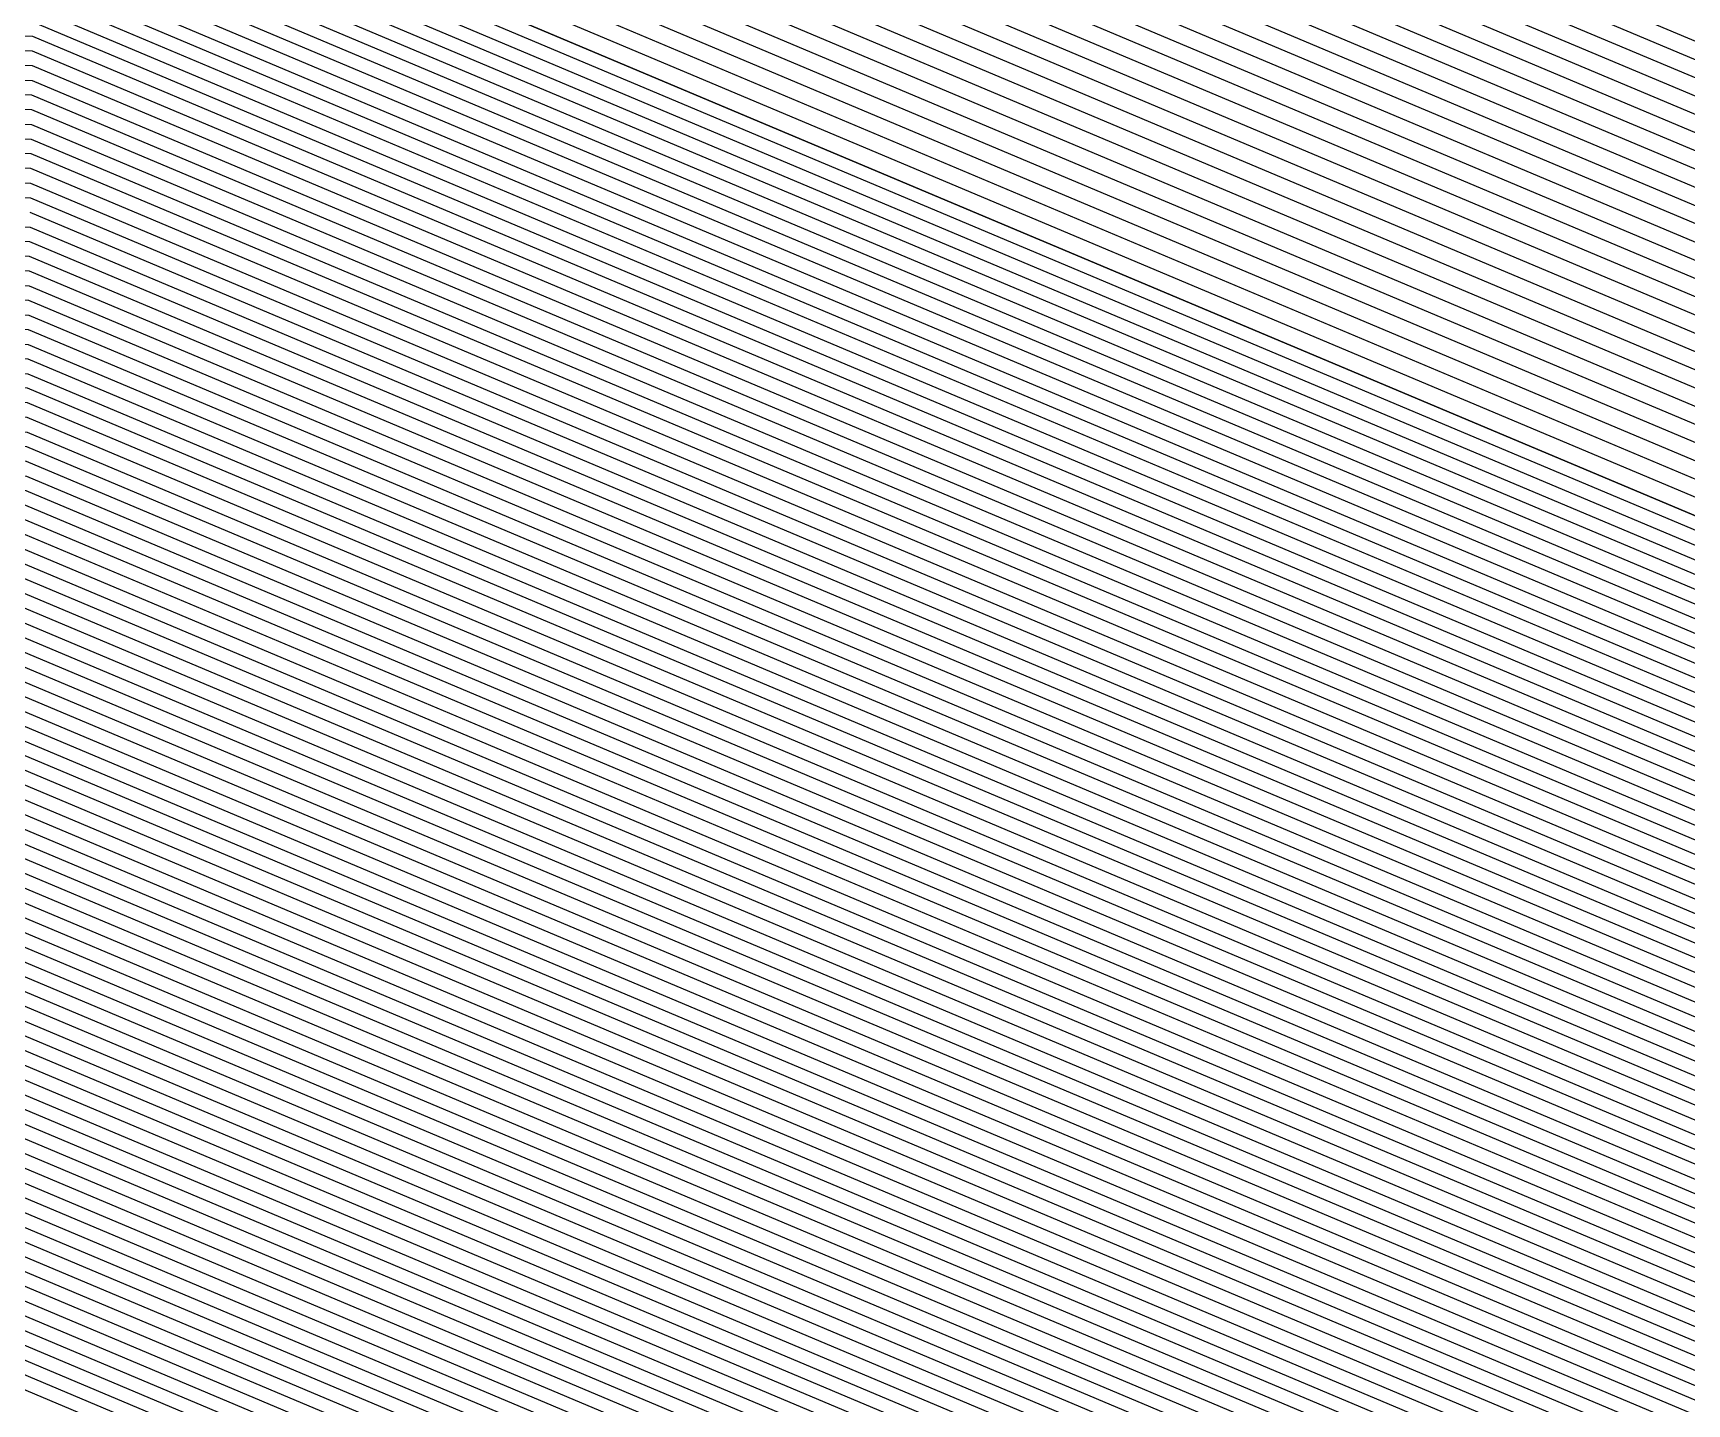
# Model space of a CAD drawing. Extents: x 7084 to 11035, y 13750 to 16729.
# Drawn here: x 9183.6 to 9247.5, y 14750.3 to 14803.2 of the extents above; entities that cross this region are included whole.
import ezdxf

# ---------------------------------------------------------------- set-up
doc = ezdxf.new("R2010")
doc.units = 0
doc.layers.add('Default', color=7, linetype='Continuous')

msp = doc.modelspace()

# ---------------------------------------------------------------- linework, layer by layer
at = {"layer": 'Default'}
for points in [[(8764.119, 15249.585), (8750.58, 15177.374), (8741.553, 15150.294), (8712.217, 15089.366), (8712.053, 15087.314), (8687.23, 15030.899), (8687.518, 15028.191), (8687.518, 14976.289), (8687.723, 14975.263), (8714.802, 14894.025), (8715.787, 14890.784), (8767.689, 14816.316), (8770.233, 14816.316), (8878.55, 14744.104), (8881.668, 14744.022), (8985.472, 14750.792), (8989.616, 14750.095), (9095.677, 14811.023), (9183.684, 14808.767), (9269.436, 14772.661), (9323.594, 14770.404)], [(8770.438, 15248.781), (8756.996, 15177.095), (8748.036, 15150.212), (8747.289, 15147.512), (8718.166, 15087.027), (8693.524, 15031.022), (8693.524, 14979.498), (8695.133, 14976.683), (8694.501, 14975.075), (8721.383, 14894.427), (8772.908, 14820.501), (8773.999, 14819.122), (8881.528, 14747.436), (8984.578, 14754.157), (8986.933, 14755.765), (9092.222, 14816.25), (9096.415, 14818.031), (9183.783, 14815.791), (9185.276, 14814.47), (9270.404, 14778.627), (9324.169, 14776.386), (9325.432, 14777.822)], [(8758.145, 15248.206), (8745, 15178.096), (8736.236, 15151.804), (8707.753, 15092.648), (8707.326, 15087.314), (8683.226, 15032.54), (8683.973, 15025.5), (8683.973, 14975.107), (8684.506, 14972.441), (8710.798, 14893.566), (8713.358, 14885.138), (8763.75, 14812.837), (8770.364, 14812.837), (8875.53, 14742.726), (8883.637, 14742.513), (8984.422, 14749.086), (8995.196, 14747.272), (9098.171, 14806.428), (9183.619, 14804.237), (9266.875, 14769.182), (9319.458, 14766.991)], [(8752.171, 15246.828), (8739.42, 15178.818), (8730.918, 15153.314), (8703.289, 15095.93), (8702.6, 15087.314), (8679.221, 15034.181), (8680.428, 15022.808), (8680.428, 14973.926), (8681.289, 14969.618), (8706.793, 14893.106), (8710.929, 14879.493), (8759.811, 14809.357), (8770.495, 14809.357), (8872.51, 14741.347), (8885.607, 14741.003), (8983.371, 14747.379), (9000.776, 14744.449), (9100.666, 14801.833), (9183.553, 14799.707), (9264.315, 14765.702)], [(8749.184, 15246.139), (8736.63, 15179.179), (8728.26, 15154.069), (8701.057, 15097.572), (8700.237, 15087.314), (8677.219, 15035.002), (8678.655, 15021.462), (8678.655, 14973.335), (8679.681, 14968.206), (8704.791, 14892.877), (8709.714, 14876.67), (8757.842, 14807.618), (8770.561, 14807.618), (8871, 14740.658), (8886.591, 14740.248), (8982.846, 14746.525), (9003.566, 14743.038), (9101.913, 14799.535), (9183.52, 14797.443), (9263.035, 14763.963), (9313.255, 14761.87), (9339.308, 14761.46), (9443.933, 14788.662)], [(8777.675, 15244.117), (8765.199, 15177.577), (8756.882, 15152.625), (8754.044, 15142.366), (8727.012, 15086.223), (8704.139, 15034.239), (8704.139, 14986.413), (8710.251, 14975.718), (8707.85, 14969.606), (8732.802, 14894.749), (8780.628, 14826.13), (8784.775, 14820.892), (8884.584, 14754.352), (8980.235, 14760.59), (8989.184, 14766.702), (9086.914, 14822.845), (9102.849, 14829.611), (9183.944, 14827.532), (9189.619, 14822.511), (9268.635, 14789.242)], [(9445.771, 14779.866), (9347.711, 14754.37), (9304.983, 14755.043), (9257.915, 14757.004), (9183.389, 14788.383), (9106.902, 14790.345), (9014.726, 14737.392), (8980.745, 14743.112), (8890.53, 14737.228), (8864.961, 14737.901), (8770.823, 14800.659), (8749.964, 14800.659), (8704.857, 14865.379), (8696.782, 14891.958), (8673.248, 14962.561), (8671.565, 14970.972), (8671.565, 15016.079), (8669.21, 15038.284), (8690.783, 15087.314), (8692.129, 15104.136), (8717.625, 15157.089), (8725.47, 15180.623), (8737.237, 15243.381)], [(8779.226, 15243.117), (8766.957, 15177.68), (8758.777, 15153.142), (8755.491, 15141.263), (8728.908, 15086.051), (8706.414, 15034.928), (8706.414, 14987.895), (8713.491, 14975.511), (8710.711, 14968.434), (8735.249, 14894.818), (8782.282, 14827.337), (8787.084, 14821.271), (8885.239, 14755.834), (8979.305, 14761.969), (8989.667, 14769.045), (9085.777, 14824.258), (9104.227, 14832.093), (9183.978, 14830.048), (9190.549, 14824.235), (9268.256, 14791.516)], [(8723.796, 15240.28), (8712.915, 15182.248), (8705.661, 15160.486), (8682.085, 15111.522), (8680.149, 15087.314), (8660.2, 15041.977), (8663.589, 15010.023), (8663.589, 14968.313), (8666.01, 14956.209), (8687.772, 14890.924), (8699.391, 14852.676), (8741.102, 14792.831), (8771.119, 14792.831), (8858.166, 14734.799), (8894.961, 14733.831), (8978.382, 14739.271), (9027.281, 14731.041), (9112.515, 14780.005), (9183.241, 14778.192), (9252.154, 14749.176), (9295.678, 14747.362), (9357.164, 14746.394), (9447.839, 14769.969)], [(8720.809, 15239.59), (8710.125, 15182.609), (8703.002, 15161.241), (8679.853, 15113.163), (8677.785, 15087.314), (8658.198, 15042.798), (8661.817, 15008.678), (8661.817, 14967.722), (8664.402, 14954.798), (8685.77, 14890.694), (8698.177, 14849.853), (8739.132, 14791.091), (8771.184, 14791.091), (8856.657, 14734.11), (8895.946, 14733.076), (8977.857, 14738.418), (9030.071, 14729.629), (9113.762, 14777.707), (9183.208, 14775.927), (9250.874, 14747.436)], [(8717.075, 15238.729), (8706.637, 15183.06), (8699.679, 15162.184), (8677.063, 15115.214), (8674.831, 15087.314), (8655.695, 15043.823), (8659.601, 15006.995), (8659.601, 14966.984), (8662.391, 14953.034), (8683.267, 14890.407), (8696.659, 14846.325), (8736.671, 14788.917), (8771.266, 14788.917), (8854.769, 14733.248), (8897.177, 14732.132), (8977.201, 14737.351), (9033.558, 14727.865), (9115.321, 14774.835), (9183.167, 14773.096), (9249.274, 14745.262), (9291.025, 14743.522)], [(9450.366, 14757.874), (9368.718, 14736.645), (9284.305, 14737.975), (9245.113, 14739.608), (9183.061, 14765.735), (9119.375, 14767.368), (9042.626, 14723.278), (8975.494, 14734.578), (8900.377, 14729.679), (8849.862, 14731.008), (8771.48, 14783.263), (8730.27, 14783.263), (8692.712, 14837.151), (8676.76, 14889.66), (8657.164, 14948.447), (8653.841, 14965.063), (8653.841, 15002.622), (8649.188, 15046.49), (8667.151, 15087.314), (8669.809, 15120.548), (8691.038, 15164.638), (8697.57, 15184.234), (8707.367, 15236.488)], [(9450.596, 14756.774), (9369.768, 14735.759), (9283.271, 14737.121), (9244.473, 14738.738), (9183.044, 14764.603), (9119.999, 14766.219), (9044.021, 14722.572), (8975.231, 14734.151), (8900.87, 14729.301), (8849.107, 14730.663), (8771.513, 14782.393), (8729.285, 14782.393), (8692.105, 14835.739), (8675.759, 14889.545), (8656.36, 14947.741), (8652.954, 14964.768), (8652.954, 15001.949), (8648.187, 15046.9), (8665.969, 15087.314), (8668.693, 15121.369), (8689.708, 15165.015), (8696.175, 15184.414), (8705.874, 15236.144)], [(8702.887, 15235.455), (8693.385, 15184.775), (8687.05, 15165.77), (8666.461, 15123.01), (8663.606, 15087.314), (8646.185, 15047.721), (8651.182, 15000.603), (8651.182, 14964.177), (8654.752, 14946.33), (8673.756, 14889.315), (8690.89, 14832.916), (8727.316, 14780.653), (8771.578, 14780.653), (8847.597, 14729.974), (8901.854, 14728.546), (8974.706, 14733.297), (9046.811, 14721.161), (9121.246, 14763.922), (9183.012, 14762.338), (9243.193, 14736.998), (9281.203, 14735.415)], [(9451.515, 14752.376), (9373.97, 14732.214), (9279.135, 14733.708), (9241.913, 14735.259), (9182.979, 14760.073), (9122.493, 14761.624), (9049.601, 14719.75), (8974.181, 14732.444), (8902.839, 14727.791), (8846.087, 14729.285), (8771.644, 14778.914), (8725.347, 14778.914), (8689.676, 14830.094), (8671.754, 14889.085), (8653.143, 14944.918), (8649.41, 14963.586), (8649.41, 14999.257), (8644.182, 15048.542), (8661.242, 15087.314), (8664.229, 15124.651), (8684.391, 15166.525), (8690.595, 15185.136), (8699.9, 15234.765)], [(9451.86, 14750.727), (9375.545, 14730.885), (9277.584, 14732.428), (9240.953, 14733.954), (9182.954, 14758.375), (9123.429, 14759.901), (9051.693, 14718.691), (8973.787, 14731.804), (8903.578, 14727.225), (8844.955, 14728.768), (8771.693, 14777.609), (8723.869, 14777.609), (8688.765, 14827.976), (8670.252, 14888.913), (8651.937, 14943.86), (8648.08, 14963.143), (8648.08, 14998.248), (8642.681, 15049.157), (8659.47, 15087.314), (8662.555, 15125.882), (8682.397, 15167.092), (8688.502, 15185.407), (8697.66, 15234.248)], [(9587.297, 14907.926), (9546.432, 14856.845), (9522.266, 14848.705), (9444.622, 14785.364), (9342.459, 14758.801), (9310.153, 14759.31), (9261.115, 14761.353), (9183.471, 14794.045), (9103.784, 14796.089), (9007.751, 14740.921), (8982.058, 14745.245), (8888.069, 14739.115), (8868.736, 14739.624), (8770.659, 14805.008), (8754.888, 14805.008), (8707.893, 14872.436), (8701.788, 14892.532), (8677.268, 14966.089), (8675.997, 14972.449), (8675.997, 15019.444), (8674.216, 15036.233), (8696.692, 15087.314), (8697.709, 15100.033), (8724.272, 15155.201)], [(8760.041, 15153.486), (8756.457, 15140.528), (8730.172, 15085.936), (8707.93, 15035.388), (8707.93, 14988.883), (8715.65, 14975.373), (8712.618, 14967.653), (8736.881, 14894.864), (8783.385, 14828.141), (8788.624, 14821.523), (8885.676, 14756.822), (8978.684, 14762.888), (8989.989, 14770.608), (9085.019, 14825.2), (9105.146, 14833.747), (9184.001, 14831.725), (9191.17, 14825.384), (9268.003, 14793.033), (9316.529, 14791.011), (9322.595, 14797.904), (9423.691, 14824.189), (9500.524, 14886.868), (9540.962, 14937.416), (9585.445, 15028.403)], [(8760.673, 15153.659), (8756.939, 15140.16), (8730.803, 15085.878), (8708.689, 15035.617), (8708.689, 14989.377), (8716.73, 14975.304), (8713.571, 14967.263), (8737.696, 14894.887), (8783.936, 14828.543), (8789.393, 14821.65), (8885.894, 14757.316), (8978.374, 14763.347), (8990.149, 14771.389), (9084.64, 14825.671), (9105.606, 14834.574), (9184.013, 14832.564), (9191.48, 14825.958), (9267.876, 14793.791), (9316.127, 14791.781), (9322.445, 14798.961), (9422.967, 14825.096), (9499.364, 14887.42), (9539.572, 14937.681), (9583.802, 15028.15)], [(8742.882, 15149.917), (8713.333, 15088.545), (8713.235, 15087.314), (8688.231, 15030.489), (8688.404, 15028.864), (8688.404, 14976.584), (8688.527, 14975.969), (8715.803, 14894.14), (8716.394, 14892.195), (8768.673, 14817.186), (8770.2, 14817.186), (8879.305, 14744.449), (8881.176, 14744.4), (8985.735, 14751.219), (8988.221, 14750.801), (9095.053, 14812.172), (9183.701, 14809.899), (9270.076, 14773.531), (9324.628, 14771.258), (9327.755, 14771.208), (9441.406, 14800.758), (9527.78, 14871.221), (9530.119, 14872.009), (9575.579, 14928.835)], [(9580.807, 14824.891), (9510.647, 14801.258), (9451.4, 14752.926), (9373.445, 14732.657), (9279.652, 14734.134), (9242.233, 14735.694), (9182.987, 14760.639), (9122.182, 14762.198), (9048.903, 14720.102), (8974.312, 14732.657), (8902.593, 14727.98), (8846.465, 14729.457), (8771.628, 14779.349), (8725.839, 14779.349), (8689.979, 14830.799), (8672.255, 14889.143), (8653.545, 14945.271), (8649.853, 14963.734), (8649.853, 14999.594), (8644.683, 15048.336), (8661.833, 15087.314)], [(9574.398, 14830.849), (9512.813, 14810.104), (9450.137, 14758.974), (9367.668, 14737.532), (9285.338, 14738.828), (9245.753, 14740.478), (9183.077, 14766.868), (9118.751, 14768.517), (9041.231, 14723.984), (8975.756, 14735.004), (8899.885, 14730.056), (8850.617, 14731.353), (8771.447, 14784.133), (8731.255, 14784.133), (8693.319, 14838.562), (8677.761, 14889.775), (8657.968, 14949.152), (8654.727, 14965.359), (8654.727, 15003.295), (8650.189, 15046.08), (8668.332, 15087.314)], [(9596.086, 14892.245), (9558.667, 14845.471), (9518.13, 14831.817), (9447.035, 14773.818), (9353.488, 14749.496), (9299.297, 14750.349), (9254.394, 14752.22), (9183.299, 14782.155), (9110.332, 14784.026), (9022.398, 14733.511), (8979.301, 14740.765), (8893.238, 14735.152), (8860.809, 14736.005), (8771.004, 14795.875), (8744.548, 14795.875), (8701.517, 14857.616), (8691.276, 14891.326), (8668.825, 14958.679), (8666.691, 14969.347), (8666.691, 15012.378), (8663.704, 15040.541), (8684.284, 15087.314)], [(9591.064, 14901.206), (9551.676, 14851.97), (9520.494, 14841.467), (9445.656, 14780.415), (9347.186, 14754.813), (9305.5, 14755.47), (9258.235, 14757.439), (9183.397, 14788.95), (9106.59, 14790.919), (9014.028, 14737.745), (8980.877, 14743.325), (8890.284, 14737.417), (8865.338, 14738.073), (8770.807, 14801.094), (8750.456, 14801.094), (8705.16, 14866.084), (8697.283, 14892.015), (8673.65, 14962.914), (8672.008, 14971.119), (8672.008, 15016.416), (8669.711, 15038.079), (8691.374, 15087.314)], [(9588.971, 14904.939), (9548.763, 14854.678), (9521.478, 14845.488), (9445.082, 14783.164), (9344.56, 14757.029), (9308.085, 14757.603), (9259.835, 14759.614), (9183.438, 14791.781), (9105.031, 14793.791), (9010.541, 14739.509), (8981.533, 14744.392), (8889.053, 14738.36), (8867.226, 14738.935), (8770.725, 14803.269), (8752.918, 14803.269), (8706.678, 14869.613), (8699.785, 14892.302), (8675.66, 14964.678), (8674.224, 14971.858), (8674.224, 15018.098), (8672.214, 15037.053), (8694.328, 15087.314)], [(9603.515, 15031.183), (9556.253, 14934.51), (9513.287, 14880.803), (9431.652, 14814.205), (9324.237, 14786.278), (9320.952, 14782.544), (9269.393, 14784.692), (9187.758, 14819.065), (9183.875, 14822.5), (9100.091, 14824.648), (9089.189, 14820.019), (8988.219, 14762.015), (8982.096, 14757.833), (8883.275, 14751.388), (8780.157, 14820.133), (8777.319, 14823.718), (8727.908, 14894.611), (8702.129, 14971.95), (8703.772, 14976.132), (8699.59, 14983.45), (8699.59, 15032.86), (8723.221, 15086.568)], [(8729.54, 15085.993), (8707.172, 15035.158), (8707.172, 14988.389), (8714.571, 14975.442), (8711.664, 14968.044), (8736.065, 14894.841), (8782.833, 14827.739), (8787.854, 14821.397), (8885.457, 14756.328), (8978.994, 14762.428), (8989.828, 14769.827), (9085.398, 14824.729), (9104.687, 14832.92), (9183.99, 14830.886), (9190.86, 14824.809), (9268.129, 14792.274), (9316.931, 14790.241), (9322.744, 14796.847), (9424.415, 14823.281), (9501.684, 14886.317), (9542.352, 14937.152), (9587.087, 15028.656)], [(9582.159, 15027.897), (9538.182, 14937.945), (9498.203, 14887.971), (9422.243, 14826.004), (9322.296, 14800.018), (9315.725, 14792.55), (9267.75, 14794.549), (9191.79, 14826.532), (9184.024, 14833.402), (9106.065, 14835.401), (9084.261, 14826.142), (8990.31, 14772.17), (8978.064, 14763.807), (8886.112, 14757.81), (8790.163, 14821.776), (8784.488, 14828.945), (8738.512, 14894.91), (8714.525, 14966.872), (8717.81, 14975.235), (8709.447, 14989.871), (8709.447, 15035.847), (8731.435, 15085.821)], [(9587.215, 14818.934), (9508.48, 14792.412), (9452.664, 14746.878), (9379.222, 14727.783), (9273.965, 14729.441), (9238.713, 14730.909), (9182.897, 14754.411), (9125.612, 14755.88), (9056.576, 14716.221), (8972.868, 14730.311), (8905.301, 14725.904), (8842.313, 14727.561), (8771.808, 14774.565), (8720.423, 14774.565), (8686.64, 14823.037), (8666.749, 14888.511), (8649.122, 14941.39), (8644.978, 14962.109), (8644.978, 14995.893), (8639.177, 15050.593)], [(9577.311, 14828.141), (9511.828, 14806.083), (9450.711, 14756.225), (9370.294, 14735.316), (9282.754, 14736.695), (9244.153, 14738.303), (9183.036, 14764.037), (9120.311, 14765.645), (9044.718, 14722.22), (8975.1, 14733.938), (8901.116, 14729.112), (8848.73, 14730.491), (8771.529, 14781.958), (8728.793, 14781.958), (8691.801, 14835.034), (8675.258, 14889.488), (8655.958, 14947.388), (8652.511, 14964.62), (8652.511, 15001.612), (8647.686, 15047.106)], [(9605.293, 14875.817), (9571.485, 14833.557), (9513.798, 14814.125), (9449.562, 14761.722), (9365.042, 14739.747), (9287.923, 14740.962), (9247.354, 14742.652), (9183.118, 14769.699), (9117.192, 14771.389), (9037.743, 14725.748), (8976.413, 14736.071), (8898.654, 14731), (8852.504, 14732.214), (8771.365, 14786.307), (8733.716, 14786.307), (8694.837, 14842.091), (8680.264, 14890.062), (8659.979, 14950.917), (8656.943, 14966.097), (8656.943, 15004.977), (8652.692, 15045.054)], [(9589.808, 14903.446), (9549.928, 14853.595), (9521.084, 14843.879), (9445.312, 14782.065), (9345.61, 14756.143), (9307.051, 14756.75), (9259.195, 14758.744), (9183.422, 14790.648), (9105.655, 14792.642), (9011.936, 14738.804), (8981.271, 14743.965), (8889.546, 14737.983), (8866.471, 14738.59), (8770.758, 14802.399), (8751.933, 14802.399), (8706.071, 14868.202), (8698.784, 14892.187), (8674.856, 14963.972), (8673.338, 14971.563), (8673.338, 15017.425), (8671.212, 15037.464)], [(9621.586, 15033.963), (9571.544, 14931.603), (9526.051, 14874.737), (9439.613, 14804.222), (9325.88, 14774.652), (9325.375, 14774.077), (9270.783, 14776.352), (9184.346, 14812.747), (9183.748, 14813.275), (9095.037, 14815.55), (9093.359, 14814.837), (8986.45, 14753.421), (8985.508, 14752.778), (8880.874, 14745.954), (8771.69, 14818.743), (8771.253, 14819.295), (8718.936, 14894.359), (8691.64, 14976.246), (8691.893, 14976.89), (8691.25, 14978.016)], [(9618.301, 15033.458), (9568.764, 14932.132), (9523.73, 14875.84), (9438.166, 14806.037), (9325.582, 14776.765), (9324.571, 14775.617), (9270.53, 14777.868), (9184.966, 14813.895), (9183.771, 14814.952), (9095.956, 14817.204), (9092.601, 14815.779), (8986.772, 14754.984), (8984.888, 14753.697), (8881.31, 14746.942), (8773.229, 14818.996)], [(8987.094, 14756.546), (9091.843, 14816.721), (9096.875, 14818.858), (9183.794, 14816.63), (9185.586, 14815.044), (9270.277, 14779.385), (9323.766, 14777.156), (9325.283, 14778.879), (9436.718, 14807.853), (9521.409, 14876.942), (9565.984, 14932.66), (9615.015, 15032.952)], [(8775.538, 14819.375), (8881.965, 14748.424), (8983.957, 14755.076), (8987.254, 14757.327), (9091.464, 14817.192), (9097.334, 14819.685), (9183.806, 14817.468), (9185.897, 14815.619), (9270.151, 14780.143), (9323.364, 14777.926), (9325.134, 14779.936), (9435.995, 14808.76), (9520.249, 14877.494), (9564.593, 14932.924), (9613.372, 15032.699)], [(8987.415, 14758.109), (9091.085, 14817.663), (9097.794, 14820.513), (9183.817, 14818.307), (9186.207, 14816.193), (9270.025, 14780.901), (9322.962, 14778.695), (9324.984, 14780.993), (9435.271, 14809.668), (9519.089, 14878.045), (9563.203, 14933.189), (9611.73, 15032.447)], [(8699.452, 14976.407), (8698.315, 14973.512), (8724.646, 14894.519), (8775.113, 14822.109), (8777.078, 14819.628), (8882.402, 14749.412), (8983.337, 14755.995), (8987.576, 14758.89), (9090.706, 14818.134), (9098.253, 14821.34), (9183.829, 14819.145), (9186.517, 14816.767), (9269.898, 14781.659), (9322.56, 14779.465), (9324.835, 14782.05), (9434.547, 14810.575), (9517.928, 14878.597), (9561.813, 14933.453), (9610.087, 15032.194)], [(8725.461, 14894.542), (8775.665, 14822.511), (8777.848, 14819.754), (8882.62, 14749.906), (8983.027, 14756.454), (8987.737, 14759.671), (9090.326, 14818.605), (9098.713, 14822.167), (9183.84, 14819.984), (9186.827, 14817.342), (9269.772, 14782.418), (9322.158, 14780.235), (9324.686, 14783.107), (9433.823, 14811.483), (9516.768, 14879.148), (9560.423, 14933.717), (9608.444, 15031.941)], [(8778.617, 14819.881), (8882.838, 14750.4), (8982.717, 14756.914), (8987.898, 14760.452), (9089.947, 14819.076), (9099.172, 14822.994), (9183.852, 14820.823), (9187.137, 14817.916), (9269.646, 14783.176), (9321.756, 14781.005), (9324.536, 14784.164), (9433.1, 14812.39), (9515.608, 14879.7), (9559.033, 14933.981), (9606.801, 15031.688)], [(8779.387, 14820.007), (8883.056, 14750.894), (8982.406, 14757.373), (8988.059, 14761.233), (9089.568, 14819.547), (9099.632, 14823.821), (9183.863, 14821.661), (9187.448, 14818.491), (9269.519, 14783.934), (9321.354, 14781.774), (9324.387, 14785.221), (9432.376, 14813.298), (9514.448, 14880.251), (9557.643, 14934.246), (9605.158, 15031.436)], [(8780.926, 14820.26), (8883.493, 14751.882), (8981.786, 14758.292), (8988.38, 14762.796), (9088.81, 14820.49), (9100.551, 14825.475), (9183.886, 14823.339), (9188.068, 14819.639), (9269.267, 14785.45), (9320.55, 14783.314), (9324.088, 14787.335), (9430.928, 14815.113), (9512.127, 14881.354), (9554.863, 14934.774), (9601.873, 15030.93)], [(9598.587, 15030.425), (9552.083, 14935.303), (9509.806, 14882.457), (9429.481, 14816.928), (9323.789, 14789.448), (9319.746, 14784.853), (9269.014, 14786.967), (9188.688, 14820.788), (9183.909, 14825.016), (9101.47, 14827.13), (9088.052, 14821.432), (8988.702, 14764.358), (8981.166, 14759.212), (8883.93, 14752.87), (8782.466, 14820.513)], [(8981.476, 14758.752), (8988.541, 14763.577), (9088.431, 14820.961), (9101.01, 14826.303), (9183.898, 14824.177), (9188.378, 14820.214), (9269.14, 14786.209), (9320.148, 14784.083), (9323.939, 14788.392), (9430.205, 14816.021), (9510.967, 14881.905), (9553.473, 14935.038), (9600.23, 15030.677)], [(8783.236, 14820.639), (8884.148, 14753.364), (8980.855, 14759.671), (8988.863, 14765.139), (9087.673, 14821.903), (9101.929, 14827.957), (9183.921, 14825.855), (9188.998, 14821.363), (9268.887, 14787.725), (9319.344, 14785.623), (9323.64, 14790.505), (9428.757, 14817.836), (9508.646, 14883.008), (9550.693, 14935.567), (9596.944, 15030.172)], [(8784.005, 14820.765), (8884.366, 14753.858), (8980.545, 14760.131), (8989.024, 14765.921), (9087.294, 14822.374), (9102.389, 14828.784), (9183.932, 14826.693), (9189.309, 14821.937), (9268.761, 14788.483), (9318.941, 14786.393), (9323.491, 14791.562), (9428.033, 14818.743), (9507.486, 14883.56), (9549.303, 14935.831), (9595.301, 15029.919)], [(8785.545, 14821.018), (8884.803, 14754.846), (8979.925, 14761.05), (8989.345, 14767.483), (9086.535, 14823.316), (9103.308, 14830.438), (9183.955, 14828.37), (9189.929, 14823.086), (9268.508, 14790), (9318.137, 14787.932), (9323.192, 14793.676), (9426.586, 14820.558), (9505.165, 14884.663), (9546.523, 14936.359), (9592.016, 15029.414)], [(9590.373, 15029.161), (9545.132, 14936.624), (9504.005, 14885.214), (9425.862, 14821.466), (9323.043, 14794.733), (9317.735, 14788.702), (9268.382, 14790.758), (9190.239, 14823.66), (9183.967, 14829.209)], [(9590.645, 14901.952), (9551.093, 14852.512), (9520.691, 14842.271), (9445.541, 14780.965), (9346.661, 14755.256), (9306.017, 14755.896), (9258.555, 14757.874), (9183.405, 14789.516), (9106.279, 14791.493), (9013.331, 14738.098), (8981.008, 14743.538), (8890.038, 14737.605), (8865.716, 14738.246), (8770.791, 14801.529), (8750.949, 14801.529), (8705.464, 14866.79), (8697.783, 14892.072), (8674.052, 14963.266), (8672.452, 14971.267), (8672.452, 15016.752)], [(9593.993, 14895.978), (9555.754, 14848.179), (9519.115, 14835.838), (9446.46, 14776.567), (9350.862, 14751.711), (9301.881, 14752.483), (9255.994, 14754.395), (9183.34, 14784.986), (9108.773, 14786.898), (9018.911, 14735.275), (8979.958, 14741.832), (8892.007, 14736.096), (8862.696, 14736.867), (8770.922, 14798.05), (8747.01, 14798.05), (8703.035, 14861.145), (8693.779, 14891.613), (8670.835, 14960.444), (8668.907, 14970.085), (8668.907, 15014.061)], [(9589.546, 14816.767), (9507.692, 14789.196), (9453.124, 14744.679), (9381.322, 14726.011), (9271.897, 14727.734), (9237.433, 14729.17), (9182.864, 14752.146), (9126.859, 14753.582), (9059.366, 14714.81), (8972.343, 14729.457), (8906.286, 14725.149), (8840.803, 14726.872), (8771.874, 14772.825), (8718.454, 14772.825), (8685.425, 14820.214), (8664.746, 14888.281), (8647.514, 14939.978), (8643.206, 14961.519), (8643.206, 14994.547)], [(8681.757, 14974.369), (8682.496, 14970.676), (8708.295, 14893.279), (8711.84, 14881.61), (8761.288, 14810.662), (8770.446, 14810.662), (8873.643, 14741.864), (8884.868, 14741.569), (8983.765, 14748.019), (8998.683, 14745.508), (9099.73, 14803.556), (9183.578, 14801.406), (9265.275, 14767.007), (9316.874, 14764.857), (9335.632, 14764.562), (9443.129, 14792.511), (9524.826, 14859.159), (9538.858, 14863.885), (9581.857, 14917.634)], [(8661.374, 14967.574), (8664, 14954.445), (8685.269, 14890.636), (8697.873, 14849.148), (8738.64, 14790.656), (8771.201, 14790.656), (8856.279, 14733.937), (8896.192, 14732.887), (8977.726, 14738.205), (9030.768, 14729.277), (9114.074, 14777.133), (9183.2, 14775.361), (9250.554, 14747.001), (9293.093, 14745.229), (9359.79, 14744.178), (9448.413, 14767.22), (9515.767, 14822.167), (9565.659, 14838.972), (9601.108, 14883.284)], [(8648.523, 14963.291), (8652.339, 14944.212), (8670.753, 14888.971), (8689.068, 14828.682), (8724.362, 14778.044), (8771.677, 14778.044), (8845.332, 14728.94), (8903.331, 14727.414), (8973.918, 14732.017), (9050.996, 14719.044), (9123.117, 14760.475), (9182.962, 14758.941), (9241.273, 14734.389), (9278.101, 14732.854), (9375.02, 14731.328), (9451.745, 14751.276), (9510.056, 14798.846), (9582.554, 14823.266)], [(9572.934, 14931.339), (9527.211, 14874.185), (9440.337, 14803.315), (9326.03, 14773.595), (9325.777, 14773.308), (9270.909, 14775.594), (9184.036, 14812.172), (9183.737, 14812.436), (9094.577, 14814.722), (9093.738, 14814.366), (8986.289, 14752.64), (8985.818, 14752.319), (8880.655, 14745.46), (8770.92, 14818.617)], [(9570.154, 14931.868), (9524.89, 14875.288), (9438.89, 14805.13), (9325.731, 14775.709), (9324.973, 14774.847), (9270.657, 14777.11), (9184.656, 14813.321), (9183.76, 14814.114), (9095.496, 14816.377), (9092.98, 14815.308), (8986.611, 14754.203), (8985.198, 14753.238), (8881.092, 14746.448), (8772.46, 14818.87)], [(9574.742, 14930.328), (9528.954, 14873.092), (9528.174, 14872.83), (9441.176, 14801.857), (9326.704, 14772.095), (9325.662, 14772.111), (9270.716, 14774.4), (9183.717, 14811.031), (9094.429, 14813.321), (8986.826, 14751.506), (8985.997, 14751.646), (8880.683, 14744.777), (8880.06, 14744.794), (8770.167, 14818.056)], [(8770.183, 14817.621), (8879.682, 14744.621), (8880.929, 14744.589), (8985.866, 14751.432), (8987.523, 14751.153), (9094.741, 14812.746), (9183.709, 14810.465), (9270.396, 14773.966), (9325.145, 14771.684), (9327.229, 14771.652), (9441.291, 14801.308), (9527.977, 14872.026), (9529.536, 14872.551), (9575.161, 14929.581)], [(9575.998, 14928.088), (9530.702, 14871.468), (9527.583, 14870.417), (9441.52, 14800.208), (9328.28, 14770.765), (9324.111, 14770.831), (9269.756, 14773.096), (9183.693, 14809.333), (9095.365, 14811.598), (8988.918, 14750.448), (8985.603, 14751.006), (8881.422, 14744.211), (8878.927, 14744.277), (8770.216, 14816.751)], [(9576.835, 14926.595), (9531.867, 14870.384), (9527.19, 14868.809), (9441.75, 14799.108), (9329.33, 14769.879), (9323.077, 14769.978), (9269.116, 14772.226), (9183.676, 14808.2), (9095.988, 14810.449), (8990.313, 14749.742), (8985.341, 14750.579), (8881.914, 14743.834), (8878.172, 14743.932), (8770.249, 14815.881)], [(9577.253, 14925.848), (9532.45, 14869.843), (9526.993, 14868.005), (9441.865, 14798.559), (9329.855, 14769.436), (9322.56, 14769.551), (9268.796, 14771.791), (9183.668, 14807.634), (9096.3, 14809.874), (8991.011, 14749.389), (8985.209, 14750.366), (8882.16, 14743.645), (8877.795, 14743.76), (8770.265, 14815.446)], [(9577.672, 14925.101), (9533.032, 14869.301), (9526.796, 14867.201), (9441.98, 14798.009), (9330.38, 14768.993), (9322.043, 14769.124), (9268.475, 14771.356), (9183.66, 14807.068), (9096.612, 14809.3), (8991.708, 14749.036), (8985.078, 14750.152), (8882.407, 14743.456), (8877.417, 14743.588), (8770.282, 14815.011)], [(8770.298, 14814.576), (8877.04, 14743.415), (8882.653, 14743.267), (8984.947, 14749.939), (8992.406, 14748.683), (9096.924, 14808.726), (9183.652, 14806.502), (9268.155, 14770.921), (9321.526, 14768.697), (9330.906, 14768.55), (9442.095, 14797.459), (9526.599, 14866.396), (9533.615, 14868.76), (9578.09, 14924.354)], [(8882.899, 14743.079), (8984.816, 14749.726), (8993.103, 14748.331), (9097.236, 14808.151), (9183.643, 14805.936), (9267.835, 14770.486), (9321.009, 14768.271), (9331.431, 14768.107), (9442.21, 14796.909), (9526.402, 14865.592), (9534.197, 14868.218), (9578.509, 14923.608)], [(8770.331, 14813.707), (8876.285, 14743.071), (8883.145, 14742.89), (8984.684, 14749.512), (8993.801, 14747.978), (9097.548, 14807.577), (9183.635, 14805.369), (9267.515, 14770.051), (9320.492, 14767.844), (9331.956, 14767.664), (9442.325, 14796.359), (9526.205, 14864.788), (9534.78, 14867.676), (9578.927, 14922.861)], [(9579.346, 14922.114), (9535.363, 14867.135), (9526.008, 14863.984), (9442.439, 14795.81), (9332.481, 14767.22), (9319.975, 14767.417), (9267.195, 14769.616), (9183.627, 14804.803), (9097.859, 14807.002), (8994.498, 14747.625), (8984.553, 14749.299), (8883.391, 14742.701), (8875.907, 14742.898), (8770.347, 14813.272)], [(8883.884, 14742.324), (8984.29, 14748.872), (8995.893, 14746.919), (9098.483, 14805.854), (9183.611, 14803.671), (9266.555, 14768.747), (9318.941, 14766.564), (9333.531, 14766.334), (9442.669, 14794.71), (9525.614, 14862.375), (9536.528, 14866.052), (9580.183, 14920.621)], [(9580.601, 14919.874), (9537.11, 14865.51), (9525.417, 14861.571), (9442.784, 14794.16), (9334.057, 14765.891), (9318.424, 14766.137), (9266.235, 14768.312), (9183.602, 14803.105), (9098.795, 14805.279), (8996.591, 14746.566), (8984.159, 14748.659), (8884.13, 14742.135), (8874.775, 14742.381), (8770.397, 14811.967)], [(9581.438, 14918.38), (9538.276, 14864.427), (9525.023, 14859.963), (9443.014, 14793.061), (9335.107, 14765.005), (9317.391, 14765.284), (9265.595, 14767.442), (9183.586, 14801.972), (9099.418, 14804.13), (8997.986, 14745.861), (8983.897, 14748.232), (8884.622, 14741.758), (8874.02, 14742.037), (8770.429, 14811.097)], [(9582.694, 14916.14), (9540.024, 14862.802), (9524.432, 14857.55), (9443.359, 14791.411), (9336.682, 14763.675), (9315.84, 14764.004), (9264.635, 14766.137), (9183.561, 14800.274), (9100.354, 14802.407), (9000.078, 14744.802), (8983.503, 14747.592), (8885.361, 14741.191), (8872.888, 14741.52), (8770.479, 14809.792)], [(8770.512, 14808.923), (8872.133, 14741.175), (8885.853, 14740.814), (8983.24, 14747.165), (9001.473, 14744.096), (9100.978, 14801.258), (9183.545, 14799.141), (9263.995, 14765.267), (9314.806, 14763.15), (9337.733, 14762.789), (9443.588, 14790.312), (9524.039, 14855.942), (9541.189, 14861.719), (9583.531, 14914.647)], [(9583.949, 14913.9), (9541.771, 14861.177), (9523.842, 14855.138), (9443.703, 14789.762), (9338.258, 14762.346), (9314.289, 14762.724), (9263.675, 14764.832), (9183.537, 14798.575), (9101.289, 14800.684), (9002.171, 14743.744), (8983.109, 14746.952), (8886.099, 14740.625), (8871.755, 14741.003), (8770.528, 14808.488)], [(9584.368, 14913.153), (9542.354, 14860.636), (9523.645, 14854.334), (9443.818, 14789.212), (9338.783, 14761.903), (9313.772, 14762.297), (9263.355, 14764.398), (9183.528, 14798.009), (9101.601, 14800.109), (9002.868, 14743.391), (8982.977, 14746.739), (8886.345, 14740.436), (8871.378, 14740.83), (8770.544, 14808.053)], [(8886.838, 14740.059), (8982.715, 14746.312), (9004.263, 14742.685), (9102.225, 14798.961), (9183.512, 14796.876), (9262.715, 14763.528), (9312.738, 14761.443), (9339.834, 14761.017), (9444.048, 14788.113), (9523.251, 14852.725), (9543.519, 14859.553), (9585.205, 14911.66)], [(9585.623, 14910.913), (9544.102, 14859.011), (9523.054, 14851.921), (9444.163, 14787.563), (9340.359, 14760.574), (9312.221, 14761.017), (9262.395, 14763.093), (9183.504, 14796.31)], [(9005.658, 14741.979), (9102.849, 14797.812), (9183.496, 14795.744), (9262.075, 14762.658), (9311.704, 14760.59), (9340.884, 14760.131), (9444.278, 14787.013), (9522.857, 14851.117), (9544.684, 14858.469), (9586.042, 14910.166)], [(9586.46, 14909.42), (9545.267, 14857.928), (9522.66, 14850.313), (9444.392, 14786.463), (9341.409, 14759.687), (9311.187, 14760.163), (9261.755, 14762.223), (9183.487, 14795.178), (9103.16, 14797.237), (9006.356, 14741.626), (8982.321, 14745.672), (8887.576, 14739.493), (8869.49, 14739.969), (8770.626, 14805.878)], [(9586.879, 14908.673), (9545.85, 14857.386), (9522.463, 14849.509), (9444.507, 14785.913), (9341.934, 14759.244), (9310.67, 14759.737), (9261.435, 14761.788), (9183.479, 14794.612), (9103.472, 14796.663), (9007.053, 14741.274), (8982.19, 14745.459), (8887.822, 14739.304), (8869.113, 14739.796), (8770.643, 14805.443)], [(8770.676, 14804.573), (8868.358, 14739.452), (8888.315, 14738.927), (8981.927, 14745.032), (9008.448, 14740.568), (9104.096, 14795.514), (9183.463, 14793.479), (9260.795, 14760.918), (9309.636, 14758.883), (9342.985, 14758.358), (9444.737, 14784.814), (9522.069, 14847.9), (9547.015, 14856.303), (9587.716, 14907.179)], [(9588.134, 14906.433), (9547.598, 14855.762), (9521.872, 14847.096), (9444.852, 14784.264), (9343.51, 14757.915), (9309.119, 14758.457), (9260.475, 14760.483), (9183.455, 14792.913), (9104.408, 14794.94), (9009.146, 14740.215), (8981.796, 14744.818), (8888.561, 14738.738), (8867.981, 14739.279), (8770.692, 14804.139)], [(8770.708, 14803.704), (8867.603, 14739.107), (8888.807, 14738.549), (8981.665, 14744.605), (9009.843, 14739.862), (9104.719, 14794.365), (9183.446, 14792.347), (9260.155, 14760.048), (9308.602, 14758.03), (9344.035, 14757.472), (9444.967, 14783.714), (9521.675, 14846.292), (9548.18, 14855.22), (9588.553, 14905.686)], [(8770.741, 14802.834), (8866.848, 14738.762), (8889.299, 14738.172), (8981.402, 14744.178), (9011.238, 14739.156), (9105.343, 14793.217), (9183.43, 14791.214), (9259.515, 14759.179), (9307.568, 14757.176), (9345.085, 14756.586), (9445.197, 14782.615), (9521.281, 14844.684), (9549.345, 14854.137), (9589.39, 14904.193)], [(8770.774, 14801.964), (8866.093, 14738.418), (8889.792, 14737.794), (8981.139, 14743.752), (9012.633, 14738.451), (9105.967, 14792.068), (9183.414, 14790.082), (9258.875, 14758.309), (9306.534, 14756.323), (9346.136, 14755.699), (9445.426, 14781.515), (9520.887, 14843.075), (9550.511, 14853.054), (9590.227, 14902.699)], [(8770.84, 14800.224), (8864.583, 14737.729), (8890.776, 14737.039), (8980.614, 14742.898), (9015.423, 14737.039), (9107.214, 14789.77), (9183.381, 14787.817), (9257.595, 14756.569), (9304.466, 14754.616), (9348.236, 14753.927), (9445.886, 14779.316), (9520.1, 14839.859), (9552.841, 14850.887), (9591.901, 14899.712)], [(9592.319, 14898.965), (9553.424, 14850.346), (9519.903, 14839.054), (9446.001, 14778.766), (9348.762, 14753.484), (9303.949, 14754.19), (9257.274, 14756.134), (9183.373, 14787.251), (9107.526, 14789.196), (9016.121, 14736.686), (8980.483, 14742.685), (8891.023, 14736.851), (8864.206, 14737.556), (8770.856, 14799.789)], [(9592.738, 14898.219), (9554.006, 14849.804), (9519.706, 14838.25), (9446.116, 14778.216), (9349.287, 14753.041), (9303.432, 14753.763), (9256.954, 14755.699), (9183.364, 14786.685), (9107.838, 14788.621), (9016.818, 14736.334), (8980.352, 14742.472), (8891.269, 14736.662), (8863.828, 14737.384), (8770.873, 14799.355)], [(8891.515, 14736.473), (8980.22, 14742.258), (9017.516, 14735.981), (9108.15, 14788.047), (9183.356, 14786.119), (9256.634, 14755.264), (9302.915, 14753.336), (9349.812, 14752.598), (9446.231, 14777.666), (9519.509, 14837.446), (9554.589, 14849.263), (9593.156, 14897.472)], [(9593.575, 14896.725), (9555.172, 14848.721), (9519.312, 14836.642), (9446.345, 14777.117), (9350.337, 14752.154), (9302.398, 14752.909), (9256.314, 14754.83), (9183.348, 14785.552), (9108.461, 14787.472), (9018.213, 14735.628), (8980.089, 14742.045), (8891.761, 14736.284), (8863.074, 14737.039), (8770.905, 14798.485)], [(9594.412, 14895.232), (9556.337, 14847.638), (9518.918, 14835.034), (9446.575, 14776.017), (9351.387, 14751.268), (9301.365, 14752.056), (9255.674, 14753.96), (9183.332, 14784.42), (9109.085, 14786.324), (9019.608, 14734.922), (8979.826, 14741.618), (8892.254, 14735.907), (8862.319, 14736.695), (8770.938, 14797.615)], [(9594.83, 14894.485), (9556.919, 14847.096), (9518.721, 14834.229), (9446.69, 14775.467), (9351.913, 14750.825), (9300.848, 14751.629), (9255.354, 14753.525), (9183.323, 14783.854), (9109.397, 14785.749), (9020.306, 14734.569), (8979.695, 14741.405), (8892.5, 14735.718), (8861.941, 14736.522), (8770.955, 14797.18)], [(8770.971, 14796.745), (8861.564, 14736.35), (8892.746, 14735.529), (8979.564, 14741.191), (9021.003, 14734.217), (9109.709, 14785.175), (9183.315, 14783.288), (9255.034, 14753.09), (9300.331, 14751.203), (9352.438, 14750.382), (9446.805, 14774.917), (9518.524, 14833.425), (9557.502, 14846.555), (9595.249, 14893.738)], [(8770.987, 14796.31), (8861.186, 14736.178), (8892.992, 14735.341), (8979.433, 14740.978), (9021.701, 14733.864), (9110.02, 14784.6), (9183.307, 14782.721), (9254.714, 14752.655), (9299.814, 14750.776), (9352.963, 14749.939), (9446.92, 14774.368), (9518.327, 14832.621), (9558.085, 14846.013), (9595.667, 14892.992)], [(8771.02, 14795.44), (8860.431, 14735.833), (8893.484, 14734.963), (8979.17, 14740.551), (9023.096, 14733.158), (9110.644, 14783.452), (9183.29, 14781.589), (9254.074, 14751.785), (9298.78, 14749.922), (9354.013, 14749.053), (9447.15, 14773.268), (9517.933, 14831.013), (9559.25, 14844.93), (9596.504, 14891.498)], [(9596.923, 14890.751), (9559.832, 14844.388), (9517.736, 14830.209), (9447.265, 14772.718), (9354.538, 14748.61), (9298.263, 14749.496), (9253.754, 14751.35), (9183.282, 14781.023), (9110.956, 14782.877), (9023.793, 14732.805), (8979.039, 14740.338), (8893.731, 14734.774), (8860.054, 14735.661), (8771.037, 14795.005)], [(8771.053, 14794.571), (8859.676, 14735.488), (8893.977, 14734.586), (8978.907, 14740.125), (9024.491, 14732.452), (9111.268, 14782.303), (9183.274, 14780.456), (9253.434, 14750.915), (9297.746, 14749.069), (9355.064, 14748.166), (9447.379, 14772.169), (9517.539, 14829.404), (9560.415, 14843.847), (9597.341, 14890.005)], [(9577.894, 14827.599), (9511.631, 14805.279), (9450.826, 14755.675), (9370.819, 14734.873), (9282.237, 14736.268), (9243.833, 14737.868), (9183.028, 14763.47), (9120.622, 14765.07), (9045.416, 14721.867), (8974.969, 14733.724), (8901.362, 14728.924), (8848.352, 14730.319), (8771.545, 14781.523), (8728.301, 14781.523), (8691.497, 14834.328), (8674.757, 14889.43)], [(8771.07, 14794.136), (8859.299, 14735.316), (8894.223, 14734.397), (8978.776, 14739.911), (9025.188, 14732.099), (9111.58, 14781.728), (9183.266, 14779.89), (9253.114, 14750.48), (9297.229, 14748.642), (9355.589, 14747.723), (9447.494, 14771.619), (9517.343, 14828.6), (9560.998, 14843.305), (9597.76, 14889.258)], [(9598.178, 14888.511), (9561.58, 14842.763), (9517.146, 14827.796), (9447.609, 14771.069), (9356.114, 14747.28), (9296.712, 14748.216), (9252.794, 14750.046), (9183.258, 14779.324), (9111.891, 14781.154), (9025.886, 14731.747), (8978.645, 14739.698), (8894.469, 14734.208), (8858.921, 14735.144), (8771.086, 14793.701)], [(9598.597, 14887.764), (9562.163, 14842.222), (9516.949, 14826.992), (9447.724, 14770.519), (9356.639, 14746.837), (9296.195, 14747.789), (9252.474, 14749.611), (9183.249, 14778.758), (9112.203, 14780.58), (9026.583, 14731.394), (8978.513, 14739.485), (8894.715, 14734.02), (8858.544, 14734.971), (8771.102, 14793.266)], [(9599.434, 14886.271), (9563.328, 14841.139), (9516.555, 14825.383), (9447.954, 14769.42), (9357.689, 14745.951), (9295.161, 14746.936), (9251.834, 14748.741), (9183.233, 14777.625), (9112.827, 14779.431), (9027.978, 14730.688), (8978.251, 14739.058), (8895.208, 14733.642), (8857.789, 14734.627), (8771.135, 14792.396)], [(8771.152, 14791.961), (8857.411, 14734.454), (8895.454, 14733.453), (8978.12, 14738.845), (9028.676, 14730.335), (9113.139, 14778.856), (9183.225, 14777.059), (9251.514, 14748.306), (9294.644, 14746.509), (9358.215, 14745.508), (9448.069, 14768.87), (9516.358, 14824.579), (9563.911, 14840.597), (9599.852, 14885.524)], [(8857.034, 14734.282), (8895.7, 14733.265), (8977.988, 14738.631), (9029.373, 14729.982), (9113.45, 14778.282), (9183.217, 14776.493), (9251.194, 14747.871), (9294.127, 14746.082), (9358.74, 14745.065), (9448.184, 14768.32), (9516.161, 14823.775), (9564.493, 14840.056), (9600.271, 14884.777)], [(9601.526, 14882.537), (9566.241, 14838.431), (9515.57, 14821.363), (9448.528, 14766.671), (9360.315, 14743.735), (9292.576, 14744.802), (9250.234, 14746.566), (9183.192, 14774.794), (9114.386, 14776.559), (9031.466, 14728.924), (8977.594, 14737.991), (8896.439, 14732.698), (8855.902, 14733.765), (8771.217, 14790.221)], [(9601.945, 14881.791), (9566.824, 14837.889), (9515.373, 14820.558), (9448.643, 14766.121), (9360.841, 14743.292), (9292.059, 14744.375), (9249.914, 14746.131), (9183.184, 14774.228), (9114.698, 14775.984), (9032.163, 14728.571), (8977.463, 14737.778), (8896.685, 14732.51), (8855.524, 14733.593), (8771.234, 14789.787)], [(9032.861, 14728.218), (9115.01, 14775.41), (9183.176, 14773.662), (9249.594, 14745.696), (9291.542, 14743.949), (9361.366, 14742.849), (9448.758, 14765.571), (9515.176, 14819.754), (9567.406, 14837.348), (9602.363, 14881.044)], [(8771.283, 14788.482), (8854.392, 14733.076), (8897.423, 14731.943), (8977.069, 14737.138), (9034.256, 14727.512), (9115.633, 14774.261), (9183.159, 14772.53), (9248.954, 14744.827), (9290.508, 14743.095), (9362.416, 14741.963), (9448.988, 14764.471), (9514.782, 14818.146), (9568.572, 14836.264), (9603.2, 14879.55)], [(8771.299, 14788.047), (8854.014, 14732.904), (8897.669, 14731.755), (8976.938, 14736.924), (9034.953, 14727.159), (9115.945, 14773.687), (9183.151, 14771.963), (9248.634, 14744.392), (9289.991, 14742.669), (9362.941, 14741.52), (9449.103, 14763.922), (9514.585, 14817.342), (9569.154, 14835.723), (9603.619, 14878.804)], [(9604.037, 14878.057), (9569.737, 14835.181), (9514.388, 14816.538), (9449.218, 14763.372), (9363.466, 14741.077), (9289.474, 14742.242), (9248.314, 14743.957), (9183.143, 14771.397), (9116.257, 14773.112), (9035.651, 14726.807), (8976.807, 14736.711), (8897.916, 14731.566), (8853.637, 14732.731), (8771.316, 14787.612)], [(9604.456, 14877.31), (9570.32, 14834.64), (9514.191, 14815.733), (9449.332, 14762.822), (9363.992, 14740.633), (9288.957, 14741.815), (9247.994, 14743.522), (9183.135, 14770.831), (9116.569, 14772.538), (9036.348, 14726.454), (8976.675, 14736.498), (8898.162, 14731.377), (8853.259, 14732.559), (8771.332, 14787.177)], [(9604.874, 14876.563), (9570.902, 14834.098), (9513.995, 14814.929), (9449.447, 14762.272), (9364.517, 14740.19), (9288.44, 14741.388), (9247.674, 14743.087), (9183.126, 14770.265)], [(9537.693, 14864.969), (9525.22, 14860.767), (9442.899, 14793.61), (9334.582, 14765.448), (9317.908, 14765.711), (9265.915, 14767.877), (9183.594, 14802.538), (9099.107, 14804.705), (8997.288, 14746.213), (8984.028, 14748.445), (8884.376, 14741.946), (8874.398, 14742.209), (8770.413, 14811.532)], [(9539.441, 14863.344), (9524.629, 14858.355), (9443.244, 14791.961), (9336.157, 14764.119), (9316.357, 14764.43), (9264.955, 14766.572), (9183.569, 14800.84), (9100.042, 14802.982), (8999.381, 14745.155), (8983.634, 14747.805), (8885.114, 14741.38), (8873.265, 14741.692), (8770.462, 14810.227)], [(8898.9, 14730.811), (8976.281, 14735.858), (9038.441, 14725.395), (9117.504, 14770.815), (9183.11, 14769.132), (9247.034, 14742.217), (9287.406, 14740.535), (9365.567, 14739.304), (9449.677, 14761.173), (9513.601, 14813.321), (9572.067, 14833.015)], [(8771.398, 14785.437), (8851.749, 14731.87), (8899.146, 14730.622), (8976.15, 14735.644), (9039.138, 14725.042), (9117.816, 14770.24), (9183.102, 14768.566), (9246.714, 14741.782), (9286.889, 14740.108), (9366.092, 14738.861), (9449.792, 14760.623), (9513.404, 14812.517), (9572.65, 14832.473)], [(9573.233, 14831.932), (9513.207, 14811.713), (9449.907, 14760.073), (9366.617, 14738.418), (9286.372, 14739.682), (9246.394, 14741.347), (9183.094, 14768), (9118.128, 14769.666), (9039.836, 14724.69), (8976.019, 14735.431), (8899.393, 14730.434), (8851.372, 14731.697), (8771.414, 14785.003)], [(8771.431, 14784.568), (8850.994, 14731.525), (8899.639, 14730.245), (8975.888, 14735.218), (9040.533, 14724.337), (9118.44, 14769.091), (9183.085, 14767.434), (9246.073, 14740.912), (9285.855, 14739.255), (9367.143, 14737.975), (9450.022, 14759.523), (9513.01, 14810.908), (9573.815, 14831.39)], [(9574.98, 14830.307), (9512.616, 14809.3), (9450.251, 14758.424), (9368.193, 14737.089), (9284.822, 14738.401), (9245.433, 14740.043), (9183.069, 14766.301), (9119.063, 14767.943), (9041.928, 14723.631), (8975.625, 14734.791), (8900.131, 14729.867), (8850.24, 14731.18), (8771.463, 14783.698)], [(8771.496, 14782.828), (8849.485, 14730.836), (8900.624, 14729.49), (8975.362, 14734.364), (9043.323, 14722.925), (9119.687, 14766.794), (9183.053, 14765.169), (9244.793, 14739.173), (9283.788, 14737.548), (9369.243, 14736.202), (9450.481, 14757.324), (9512.222, 14807.692), (9576.146, 14829.224)], [(9578.476, 14827.057), (9511.434, 14804.475), (9450.941, 14755.125), (9371.344, 14734.43), (9281.72, 14735.841), (9243.513, 14737.433), (9183.02, 14762.904), (9120.934, 14764.496), (9046.113, 14721.514), (8974.837, 14733.511), (8901.608, 14728.735), (8847.975, 14730.146), (8771.562, 14781.088)], [(8771.595, 14780.218), (8847.22, 14729.802), (8902.101, 14728.357), (8974.575, 14733.084), (9047.508, 14720.808), (9121.558, 14763.347), (9183.003, 14761.772), (9242.873, 14736.563), (9280.686, 14734.988), (9372.394, 14733.544), (9451.171, 14754.025), (9511.04, 14802.867), (9579.641, 14825.974)], [(9048.206, 14720.455), (9121.87, 14762.773), (9182.995, 14761.206), (9242.553, 14736.128), (9280.169, 14734.561), (9372.92, 14733.1), (9451.285, 14753.476), (9510.844, 14802.062), (9580.224, 14825.433)], [(9581.972, 14823.808), (9510.253, 14799.65), (9451.63, 14751.826), (9374.495, 14731.771), (9278.618, 14733.281), (9241.593, 14734.824), (9182.97, 14759.507), (9122.805, 14761.05), (9050.298, 14719.397), (8974.049, 14732.231), (8903.085, 14727.603), (8845.71, 14729.112), (8771.66, 14778.479)], [(8771.71, 14777.174), (8844.578, 14728.595), (8903.824, 14727.036), (8973.656, 14731.591), (9052.391, 14718.338), (9123.741, 14759.326), (9182.946, 14757.808), (9240.633, 14733.519), (9277.067, 14732.001), (9376.071, 14730.442), (9451.975, 14750.177), (9509.662, 14797.237), (9583.72, 14822.183)], [(8904.07, 14726.848), (8973.524, 14731.377), (9053.088, 14717.985), (9124.052, 14758.752), (9182.938, 14757.242), (9240.313, 14733.084), (9276.55, 14731.574), (9376.596, 14729.999), (9452.09, 14749.627), (9509.465, 14796.433), (9584.302, 14821.642)], [(9584.885, 14821.1), (9509.268, 14795.629), (9452.204, 14749.077), (9377.121, 14729.556), (9276.033, 14731.147), (9239.993, 14732.649), (9182.929, 14756.676), (9124.364, 14758.178), (9053.786, 14717.632), (8973.393, 14731.164), (8904.316, 14726.659), (8843.823, 14728.251), (8771.742, 14776.304)], [(9585.468, 14820.558), (9509.071, 14794.825), (9452.319, 14748.527), (9377.646, 14729.112), (9275.516, 14730.721), (9239.673, 14732.214), (9182.921, 14756.11)], [(9586.05, 14820.017), (9508.874, 14794.021), (9452.434, 14747.978), (9378.171, 14728.669), (9274.999, 14730.294), (9239.353, 14731.779), (9182.913, 14755.544), (9124.988, 14757.029), (9055.181, 14716.927), (8973.13, 14730.737), (8904.808, 14726.281), (8843.068, 14727.906), (8771.775, 14775.434)], [(9586.633, 14819.475), (9508.677, 14793.217), (9452.549, 14747.428), (9378.696, 14728.226), (9274.482, 14729.867), (9239.033, 14731.344), (9182.905, 14754.977)], [(9587.798, 14818.392), (9508.283, 14791.608), (9452.779, 14746.328), (9379.747, 14727.34), (9273.448, 14729.014), (9238.393, 14730.475), (9182.888, 14753.845), (9125.923, 14755.306), (9057.273, 14715.868), (8972.737, 14730.097), (8905.547, 14725.715), (8841.935, 14727.389), (8771.824, 14774.13)], [(8719.438, 14773.695), (8771.841, 14773.695), (8841.558, 14727.217), (8905.793, 14725.526), (8972.605, 14729.884), (9057.971, 14715.515), (9126.235, 14754.731), (9182.88, 14753.279), (9238.073, 14730.04), (9272.931, 14728.587), (9380.272, 14726.897), (9452.894, 14745.779), (9508.086, 14790.804), (9588.381, 14817.851)], [(9588.963, 14817.309), (9507.889, 14790), (9453.009, 14745.229), (9380.797, 14726.454), (9272.414, 14728.161), (9237.753, 14729.605), (9182.872, 14752.712), (9126.547, 14754.157), (9058.668, 14715.163), (8972.474, 14729.67), (8906.039, 14725.338), (8841.18, 14727.045), (8771.857, 14773.26)], [(9590.128, 14816.226), (9507.496, 14788.392), (9453.238, 14744.129), (9381.848, 14725.567), (9271.38, 14727.307), (9237.113, 14728.735), (9182.856, 14751.58), (9127.171, 14753.008), (9060.063, 14714.457), (8972.211, 14729.244), (8906.532, 14724.96), (8840.425, 14726.7), (8771.89, 14772.39)], [(8771.907, 14771.955), (8840.048, 14726.528), (8906.778, 14724.772), (8972.08, 14729.03), (9060.761, 14714.104), (9127.483, 14752.433), (9182.847, 14751.014), (9236.793, 14728.3), (9270.863, 14726.88), (9382.373, 14725.124), (9453.353, 14743.579), (9507.299, 14787.587), (9590.711, 14815.684)], [(9183.725, 14811.598), (9271.036, 14774.835), (9183.725, 14811.598)]]:
    msp.add_lwpolyline(points, dxfattribs=at)

doc.saveas('drawing.dxf')
